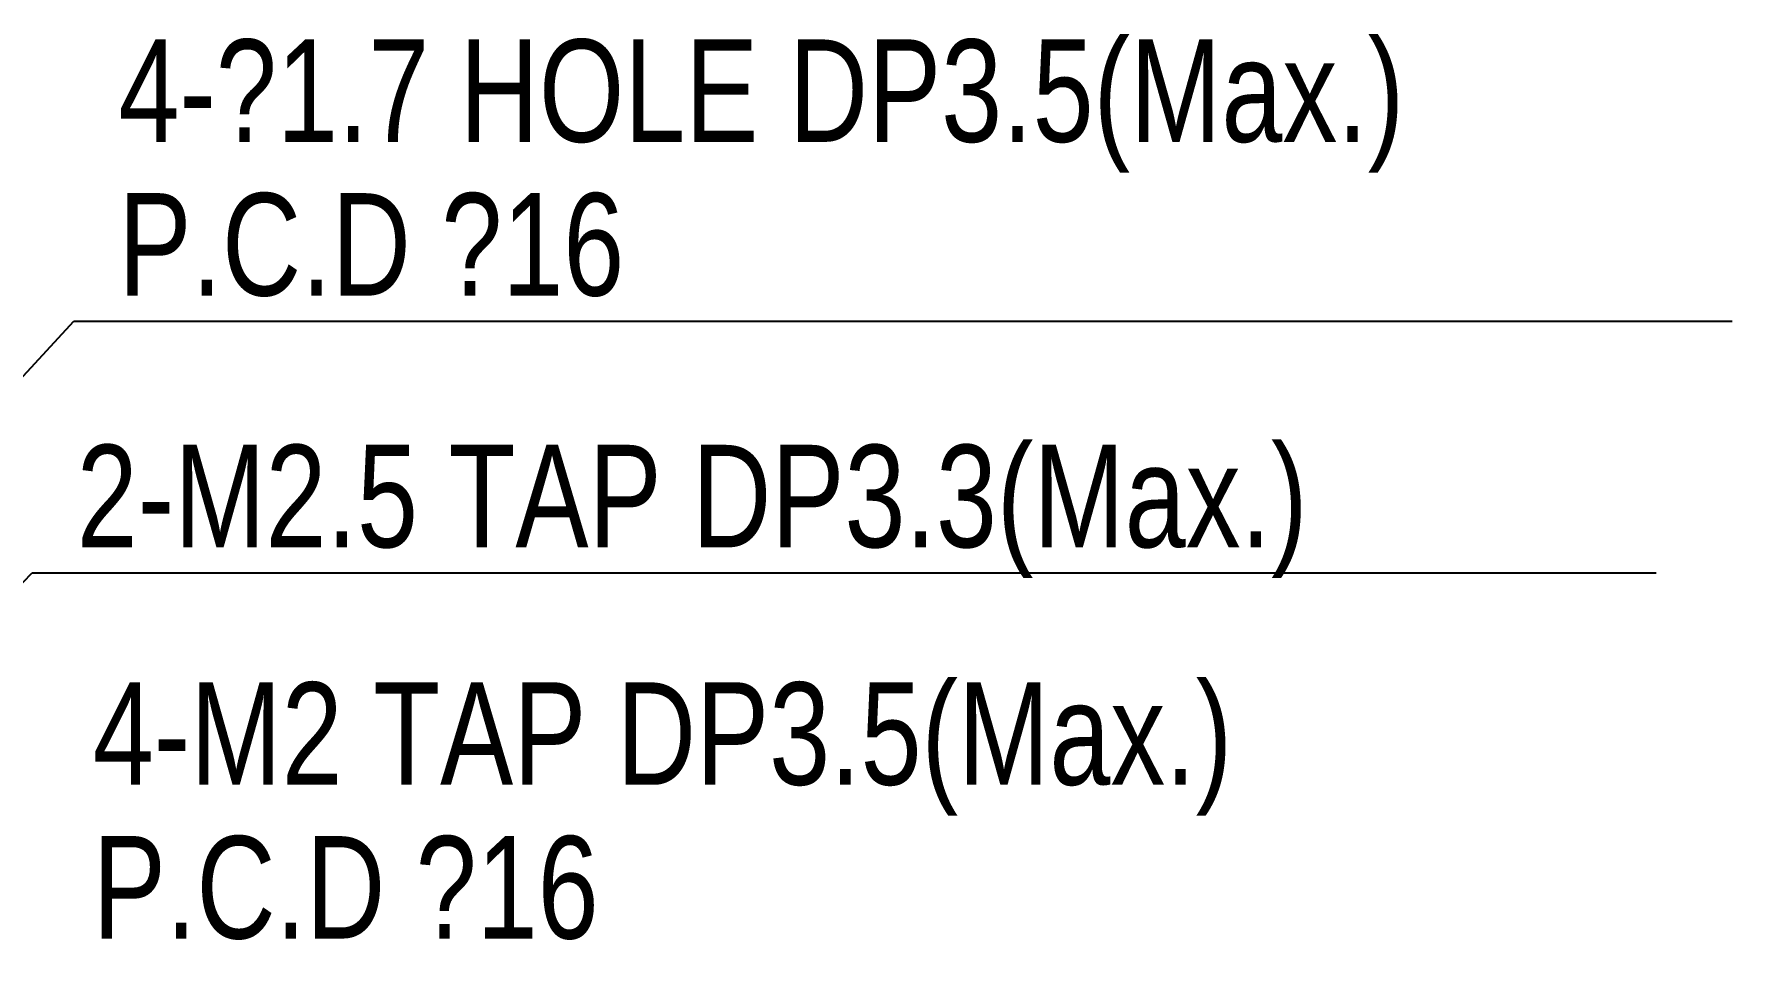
# Model space of a CAD drawing. Header units: millimetres. Extents: x 7 to 417, y 7 to 293.
# Drawn here: x 190.8 to 245.2, y 193.9 to 223.3 of the extents above; entities that cross this region are included whole.
import ezdxf

# ---------------------------------------------------------------- set-up
doc = ezdxf.new("R2010")
doc.units = ezdxf.units.MM
doc.header["$LTSCALE"] = 23.335714
doc.layers.get('0').update_dxf_attribs({"linetype": 'CONTINUOUS'})
doc.styles.get("Standard").update_dxf_attribs({"font": 'txt', "width": 0.8})
doc.dimstyles.get("Standard").update_dxf_attribs({"dimtxt": 3.285714, "dimasz": 2.857143, "dimexe": 1, "dimexo": 0.5, "dimtad": 1, "dimdsep": 46, "dimtxsty": 'Standard', "dimblk": '_FILLED', "dimblk1": '_FILLED', "dimblk2": '_FILLED', "dimcen": 0.09, "dimazin": 2, "dimtol": 1, "dimtp": 0.01, "dimtm": 0.01, "dimtfac": 1, "dimtofl": 0, "dimtmove": 0, "dimatfit": 3, "dimldrblk": '_FILLED', "dimfxl": 0, "dimtolj": 1, "dimarcsym": 0})

# ---------------------------------------------------------------- blocks, each defined once
blk = doc.blocks.new('_FILLED')
at = {"color": 0, "linetype": 'ByBlock'}
blk.add_solid([(0, 0), (-1, 0.125), (-1, -0.125)], dxfattribs=at)

msp = doc.modelspace()

# ---------------------------------------------------------------- texts
at = {"color": 2, "linetype": 'Continuous', "char_height": 3.28571, "attachment_point": 1, "line_spacing_factor": 0.9}
for s, insert, width in [('4-\\fSymbol_ASME;?\\ftxt;1.7 HOLE DP3.5(Max.)\\PP.C.D \\fSymbol_ASME;?\\ftxt;16', (193.502, 223.118), 61.70403), ('2-M2.5 TAP DP3.3(Max.)', (192.165, 210.118), 57.82857), ('4-M2 TAP DP3.5(Max.)\\PP.C.D \\fSymbol_ASME;?\\ftxt;16', (192.682, 202.502), 52.57143)]:
    msp.add_mtext(s, dxfattribs=dict(at, insert=insert, width=width))

# ---------------------------------------------------------------- leaders
at = {"color": 2, "linetype": 'Continuous', "annotation_type": 0, "has_hookline": 1, "hookline_direction": 0}
for points, text_width in [([(153.152, 171.829), (192.073, 214.082), (193.502, 214.082)], 51.101), ([(159.891, 174.251), (190.736, 206.011), (192.165, 206.011)], 50.003)]:
    msp.add_leader(points, dimstyle='Standard', override={"dimtad": 1}, dxfattribs=dict(at, text_width=text_width))

doc.saveas('drawing.dxf')
